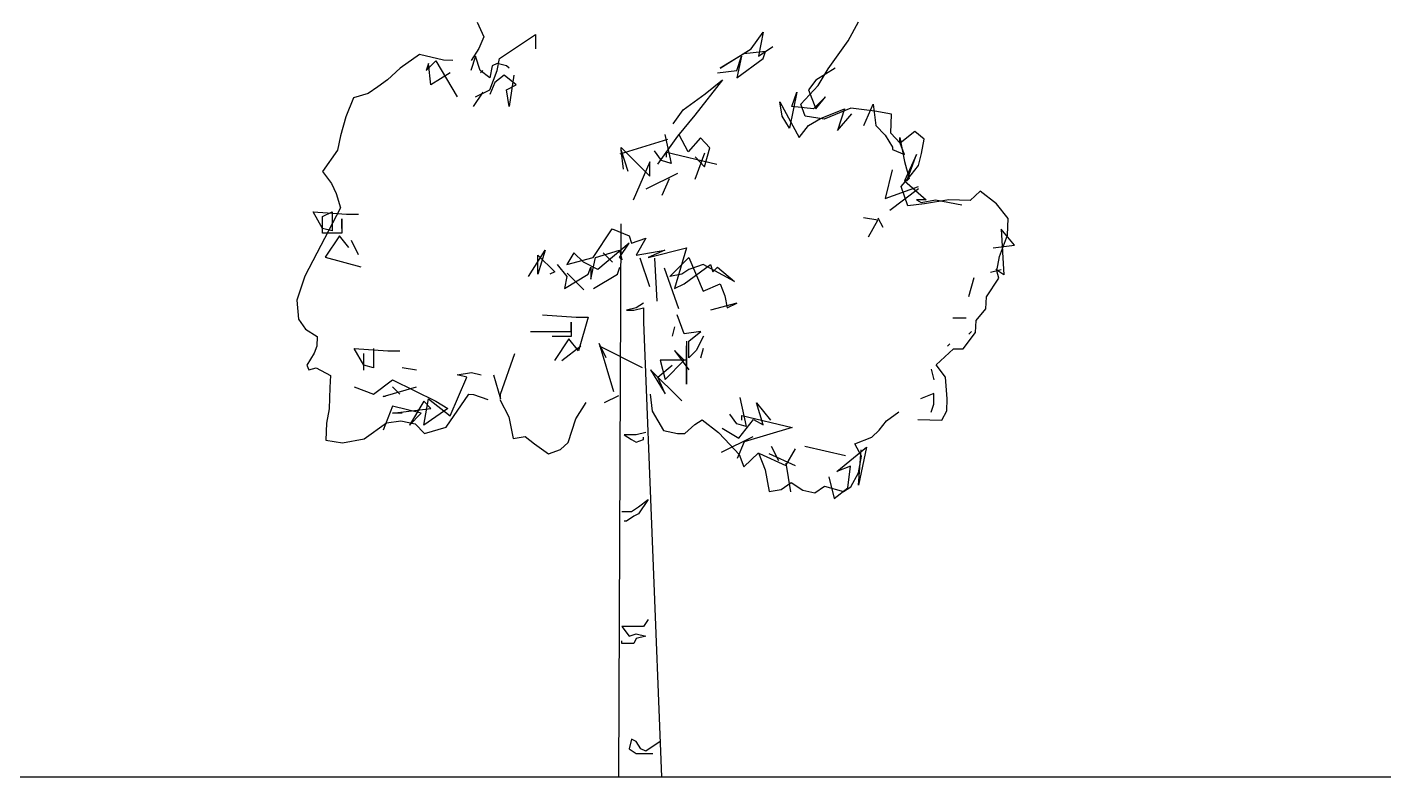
# Model space of a CAD drawing. Header units: millimetres. Extents: x 87938 to 265635, y 330093 to 434310.
# Drawn here: x 230382 to 240420, y 348959 to 354503 of the extents above; entities that cross this region are included whole.
import ezdxf

# ---------------------------------------------------------------- set-up
doc = ezdxf.new("R2010")
doc.units = ezdxf.units.MM
doc.layers.add('www.cad-blocks.net', color=7, linetype='Continuous')

# ---------------------------------------------------------------- blocks, each defined once
blk = doc.blocks.new('A$C06EC6358')
for p, q in [((1112.5, 4650.5), (1153.9, 4560.5)), ((1112.5, 4650.5), (1153.9, 4560.5)), ((3400.2, 4536), (3463, 4652.1)), ((3400.2, 4536), (3463, 4652.1)), ((1153.9, 4560.5), (1122, 4487.7)), ((1153.9, 4560.5), (1122, 4487.7)), ((1249.6, 4426.6), (1471.2, 4574.3)), ((1249.6, 4426.6), (1471.2, 4574.3)), ((1471.2, 4574.3), (1471.2, 4485.7)), ((1471.2, 4574.3), (1471.2, 4485.7)), ((2801.4, 4485.7), (2875.3, 4589)), ((2801.4, 4485.7), (2875.3, 4589)), ((2875.3, 4589), (2845.8, 4441.3)), ((2875.3, 4589), (2845.8, 4441.3)), ((3369.2, 4492.5), (3400.2, 4536)), ((3369.2, 4492.5), (3400.2, 4536)), ((757.2, 4451.3), (636.4, 4366.6)), ((757.2, 4451.3), (636.4, 4366.6)), ((903.9, 4417.2), (757.2, 4451.3)), ((903.9, 4417.2), (757.2, 4451.3)), ((1101.9, 4441.3), (1072.3, 4352.8)), ((1101.9, 4441.3), (1072.3, 4352.8)), ((1122, 4487.7), (1075.5, 4415.3)), ((1122, 4487.7), (1075.5, 4415.3)), ((1131.4, 4352.8), (1101.9, 4441.3)), ((1131.4, 4352.8), (1101.9, 4441.3)), ((2609.4, 4367.5), (2801.4, 4485.7)), ((2609.4, 4367.5), (2801.4, 4485.7)), ((2757.1, 4456.1), (2609.4, 4367.5)), ((2757.1, 4456.1), (2609.4, 4367.5)), ((2742.3, 4441.3), (2712.9, 4308.4)), ((2712.9, 4352.8), (2742.3, 4441.3)), ((2742.3, 4441.3), (2712.9, 4308.4)), ((2712.9, 4352.8), (2742.3, 4441.3)), ((2890, 4470.8), (2757.1, 4456.1)), ((2890, 4470.8), (2757.1, 4456.1)), ((2845.8, 4441.3), (2934.3, 4500.4)), ((2845.8, 4441.3), (2934.3, 4500.4)), ((2875.3, 4426.6), (2890, 4470.8)), ((2875.3, 4426.6), (2890, 4470.8)), ((3276.4, 4362.5), (3369.2, 4492.5)), ((3276.4, 4362.5), (3369.2, 4492.5)), ((636.4, 4366.6), (560.1, 4295)), ((636.4, 4366.6), (560.1, 4295)), ((797.4, 4352.8), (856.5, 4411.7)), ((797.4, 4352.8), (856.5, 4411.7)), ((812.2, 4397), (797.4, 4352.8)), ((812.2, 4397), (797.4, 4352.8)), ((826.9, 4264.1), (812.2, 4397)), ((826.9, 4264.1), (812.2, 4397)), ((856.5, 4411.7), (989.4, 4190.3)), ((856.5, 4411.7), (989.4, 4190.3)), ((963, 4415.3), (903.9, 4417.2)), ((963, 4415.3), (903.9, 4417.2)), ((1190.5, 4308.4), (1131.4, 4352.8)), ((1190.5, 4308.4), (1131.4, 4352.8)), ((1147.3, 4352.8), (1132.6, 4337.9)), ((1147.3, 4352.8), (1132.6, 4337.9)), ((1205.2, 4382.3), (1190.5, 4308.4)), ((1205.2, 4382.3), (1190.5, 4308.4)), ((1190.5, 4234.6), (1234.8, 4352.8)), ((1190.5, 4234.6), (1234.8, 4352.8)), ((1234.8, 4397), (1205.2, 4382.3)), ((1234.8, 4397), (1205.2, 4382.3)), ((1234.8, 4352.8), (1249.6, 4426.6)), ((1234.8, 4352.8), (1249.6, 4426.6)), ((1293.9, 4382.3), (1234.8, 4397)), ((1293.9, 4382.3), (1234.8, 4397)), ((1308.6, 4367.5), (1293.9, 4382.3)), ((1308.6, 4367.5), (1293.9, 4382.3)), ((2594.7, 4337.9), (2712.9, 4352.8)), ((2594.7, 4337.9), (2712.9, 4352.8)), ((2712.9, 4308.4), (2875.3, 4426.6)), ((2712.9, 4308.4), (2875.3, 4426.6)), ((3318.3, 4367.5), (3200.2, 4293.7)), ((3318.3, 4367.5), (3200.2, 4293.7)), ((3214.2, 4261.1), (3276.4, 4362.5)), ((3214.2, 4261.1), (3276.4, 4362.5)), ((560.1, 4295), (499.8, 4252.7)), ((560.1, 4295), (499.8, 4252.7)), ((945.1, 4337.9), (826.9, 4264.1)), ((945.1, 4337.9), (826.9, 4264.1)), ((1220.1, 4278.8), (1190.5, 4205)), ((1220.1, 4278.8), (1190.5, 4205)), ((1279.2, 4323.2), (1220.1, 4278.8)), ((1279.2, 4323.2), (1220.1, 4278.8)), ((1353, 4264.1), (1279.2, 4323.2)), ((1353, 4264.1), (1279.2, 4323.2)), ((1338.1, 4323.2), (1308.6, 4131.2)), ((1338.1, 4323.2), (1308.6, 4131.2)), ((2624.1, 4294.5), (2454.7, 4078.3)), ((2624.1, 4294.5), (2454.7, 4078.3)), ((2518, 4209.2), (2624.1, 4294.5)), ((2518, 4209.2), (2624.1, 4294.5)), ((3200.2, 4293.7), (3155.8, 4234.6)), ((3200.2, 4293.7), (3155.8, 4234.6)), ((349.7, 4183.6), (301.8, 4066.8)), ((349.7, 4183.6), (301.8, 4066.8)), ((439.3, 4210.3), (349.7, 4183.6)), ((439.3, 4210.3), (349.7, 4183.6)), ((499.8, 4252.7), (439.3, 4210.3)), ((499.8, 4252.7), (439.3, 4210.3)), ((1146.1, 4219.7), (1087.2, 4131.2)), ((1146.1, 4219.7), (1087.2, 4131.2)), ((1101.9, 4190.3), (1190.5, 4234.6)), ((1101.9, 4190.3), (1190.5, 4234.6)), ((1293.9, 4234.6), (1353, 4264.1)), ((1293.9, 4234.6), (1353, 4264.1)), ((1308.6, 4131.2), (1293.9, 4234.6)), ((1308.6, 4131.2), (1293.9, 4234.6)), ((2381.9, 4110.1), (2518, 4209.2)), ((2381.9, 4110.1), (2518, 4209.2)), ((3082, 4219.7), (3037.8, 3998.3)), ((3082, 4219.7), (3037.8, 3998.3)), ((3052.5, 4131.2), (3082, 4219.7)), ((3052.5, 4131.2), (3082, 4219.7)), ((3107, 4146.2), (3214.2, 4261.1)), ((3107, 4146.2), (3214.2, 4261.1)), ((3155.8, 4234.6), (3200.2, 4116.4)), ((3155.8, 4234.6), (3200.2, 4116.4)), ((3259.2, 4190.3), (3185.4, 4116.4)), ((3259.2, 4190.3), (3185.4, 4116.4)), ((3200.2, 4116.4), (3259.2, 4190.3)), ((3200.2, 4116.4), (3259.2, 4190.3)), ((2320, 4023.4), (2381.9, 4110.1)), ((2320, 4023.4), (2381.9, 4110.1)), ((2978.7, 4160.8), (3096.7, 3939.2)), ((2993.4, 4072.1), (2978.7, 4160.8)), ((2978.7, 4160.8), (3096.7, 3939.2)), ((2993.4, 4072.1), (2978.7, 4160.8)), ((3185.4, 4116.4), (3052.5, 4131.2)), ((3185.4, 4116.4), (3052.5, 4131.2)), ((3134.2, 4071.5), (3107, 4146.2)), ((3134.2, 4071.5), (3107, 4146.2)), ((3229.6, 4057.3), (3377.4, 4116.4)), ((3229.6, 4057.3), (3377.4, 4116.4)), ((3416.6, 4121.7), (3251.9, 4052.9)), ((3416.6, 4121.7), (3251.9, 4052.9)), ((3377.4, 4116.4), (3333.1, 3983.5)), ((3377.4, 4116.4), (3333.1, 3983.5)), ((3563.8, 4102.2), (3416.6, 4121.7)), ((3563.8, 4102.2), (3416.6, 4121.7)), ((3495.6, 4013), (3554.5, 4145.9)), ((3495.6, 4013), (3554.5, 4145.9)), ((3554.5, 4145.9), (3569.4, 4013)), ((3554.5, 4145.9), (3569.4, 4013)), ((3666.6, 4084.2), (3563.8, 4102.2)), ((3666.6, 4084.2), (3563.8, 4102.2)), ((301.8, 4066.8), (268.5, 3949.6)), ((301.8, 4066.8), (268.5, 3949.6)), ((2454.7, 4078.3), (2347.2, 3948.7)), ((2454.7, 4078.3), (2347.2, 3948.7)), ((3037.8, 3998.3), (2993.4, 4072.1)), ((3037.8, 3998.3), (2993.4, 4072.1)), ((3251.9, 4052.9), (3134.2, 4071.5)), ((3251.9, 4052.9), (3134.2, 4071.5)), ((3155.8, 4013), (3229.6, 4057.3)), ((3155.8, 4013), (3229.6, 4057.3)), ((3333.1, 3983.5), (3421.6, 4086.8)), ((3333.1, 3983.5), (3421.6, 4086.8)), ((3662.9, 3966), (3666.6, 4084.2)), ((3662.9, 3966), (3666.6, 4084.2)), ((268.5, 3949.6), (250.8, 3861.7)), ((268.5, 3949.6), (250.8, 3861.7)), ((2347.2, 3948.7), (2223.4, 3775.4)), ((2347.2, 3948.7), (2223.4, 3775.4)), ((2268.5, 3959.4), (2307.2, 3780.8)), ((2268.5, 3959.4), (2307.2, 3780.8)), ((2412.9, 3851.2), (2357.1, 3956.6)), ((2412.9, 3851.2), (2357.1, 3956.6)), ((2489.5, 3937.5), (2412.9, 3851.2)), ((2489.5, 3937.5), (2412.9, 3851.2)), ((2546.7, 3876.6), (2489.5, 3937.5)), ((2546.7, 3876.6), (2489.5, 3937.5)), ((3096.7, 3939.2), (3155.8, 4013)), ((3096.7, 3939.2), (3155.8, 4013)), ((3569.4, 4013), (3628.5, 3953.9)), ((3569.4, 4013), (3628.5, 3953.9)), ((3628.5, 3953.9), (3672.7, 3880.1)), ((3628.5, 3953.9), (3672.7, 3880.1)), ((3720.1, 3905.1), (3662.9, 3966)), ((3720.1, 3905.1), (3662.9, 3966)), ((3717, 3939.2), (3746.5, 3791.5)), ((3717, 3909.7), (3717, 3939.2)), ((3717, 3939.2), (3746.5, 3791.5)), ((3717, 3909.7), (3717, 3939.2)), ((3810.9, 3976.1), (3720.1, 3905.1)), ((3810.9, 3976.1), (3720.1, 3905.1)), ((3868.5, 3930), (3810.9, 3976.1)), ((3868.5, 3930), (3810.9, 3976.1)), ((250.8, 3861.7), (158.2, 3731.5)), ((250.8, 3861.7), (158.2, 3731.5)), ((2286.3, 3926.9), (1990.9, 3838.3)), ((2286.3, 3926.9), (1990.9, 3838.3)), ((1999.6, 3878.3), (2176.9, 3701)), ((1999.6, 3863.4), (1999.6, 3878.3)), ((1999.6, 3878.3), (2176.9, 3701)), ((1999.6, 3863.4), (1999.6, 3878.3)), ((2014.4, 3745.4), (1999.6, 3863.4)), ((2044, 3730.5), (1999.6, 3863.4)), ((2014.4, 3745.4), (1999.6, 3863.4)), ((2044, 3730.5), (1999.6, 3863.4)), ((2248.6, 3797.5), (2206.3, 3857.8)), ((2248.6, 3797.5), (2206.3, 3857.8)), ((2280.2, 3848.7), (2590.3, 3774.9)), ((2280.2, 3819.2), (2280.2, 3848.7)), ((2280.2, 3848.7), (2590.3, 3774.9)), ((2280.2, 3819.2), (2280.2, 3848.7)), ((2513.4, 3759.5), (2546.7, 3876.6)), ((2513.4, 3759.5), (2546.7, 3876.6)), ((3672.7, 3880.1), (3672.7, 3865.3)), ((3672.7, 3880.1), (3672.7, 3865.3)), ((3672.7, 3865.3), (3746.5, 3835.7)), ((3672.7, 3865.3), (3746.5, 3835.7)), ((3746.5, 3835.7), (3717, 3909.7)), ((3746.5, 3835.7), (3717, 3909.7)), ((3851, 3841.8), (3868.5, 3930)), ((3851, 3841.8), (3868.5, 3930)), ((2176.9, 3789.6), (2073.4, 3553.4)), ((2176.9, 3789.6), (2073.4, 3553.4)), ((2176.9, 3701), (2176.9, 3789.6)), ((2176.9, 3701), (2176.9, 3789.6)), ((2307.2, 3780.8), (2248.6, 3797.5)), ((2307.2, 3780.8), (2248.6, 3797.5)), ((2455.6, 3683.7), (2514.7, 3846.3)), ((2455.6, 3683.7), (2514.7, 3846.3)), ((2456.2, 3820.5), (2513.4, 3759.5)), ((2456.2, 3820.5), (2513.4, 3759.5)), ((3820.5, 3835.7), (3746.5, 3673.3)), ((3820.5, 3835.7), (3746.5, 3673.3)), ((3746.5, 3791.5), (3776.1, 3688.1)), ((3746.5, 3791.5), (3776.1, 3688.1)), ((3761.4, 3673.3), (3820.5, 3835.7)), ((3761.4, 3673.3), (3820.5, 3835.7)), ((3787.7, 3710.9), (3833.8, 3768.5)), ((3787.7, 3710.9), (3833.8, 3768.5)), ((3833.8, 3768.5), (3851, 3841.8)), ((3833.8, 3768.5), (3851, 3841.8)), ((158.2, 3731.5), (214.7, 3655.9)), ((158.2, 3731.5), (214.7, 3655.9)), ((2154.4, 3623.1), (2349.6, 3720.3)), ((2154.4, 3623.1), (2349.6, 3720.3)), ((2294.9, 3686.3), (2250.7, 3582.9)), ((2294.9, 3686.3), (2250.7, 3582.9)), ((3671.4, 3741.4), (3627.1, 3564.2)), ((3671.4, 3741.4), (3627.1, 3564.2)), ((3726.3, 3639), (3787.7, 3710.9)), ((3726.3, 3639), (3787.7, 3710.9)), ((3776.1, 3688.1), (3761.4, 3673.3)), ((3776.1, 3688.1), (3761.4, 3673.3)), ((214.7, 3655.9), (242.4, 3595.8)), ((214.7, 3655.9), (242.4, 3595.8)), ((3627.1, 3564.2), (3833.8, 3638)), ((3627.1, 3564.2), (3833.8, 3638)), ((3833.8, 3623.3), (3656.7, 3490.3)), ((3833.8, 3623.3), (3656.7, 3490.3)), ((3766.8, 3519.4), (3726.3, 3639)), ((3766.8, 3519.4), (3726.3, 3639)), ((3746.5, 3673.3), (3879.6, 3555.2)), ((3746.5, 3673.3), (3879.6, 3555.2)), ((4213, 3608.7), (4152, 3551.6)), ((4213, 3608.7), (4152, 3551.6)), ((4313.9, 3531.6), (4213, 3608.7)), ((4313.9, 3531.6), (4213, 3608.7)), ((242.4, 3595.8), (269.1, 3506.3)), ((242.4, 3595.8), (269.1, 3506.3)), ((3870.7, 3531), (3766.8, 3519.4)), ((3870.7, 3531), (3766.8, 3519.4)), ((3820.5, 3555.2), (3850, 3540.4)), ((3879.6, 3555.2), (3820.5, 3555.2)), ((3820.5, 3555.2), (3850, 3540.4)), ((3879.6, 3555.2), (3820.5, 3555.2)), ((3850, 3540.4), (3938.5, 3555.2)), ((3850, 3540.4), (3938.5, 3555.2)), ((4019.2, 3555.8), (3870.7, 3531)), ((4019.2, 3555.8), (3870.7, 3531)), ((3938.5, 3555.2), (4101, 3525.7)), ((3938.5, 3555.2), (4101, 3525.7)), ((4152, 3551.6), (4019.2, 3555.8)), ((4152, 3551.6), (4019.2, 3555.8)), ((4384.9, 3440.7), (4313.9, 3531.6)), ((4384.9, 3440.7), (4313.9, 3531.6)), ((269.1, 3506.3), (48.9, 3084.8)), ((269.1, 3506.3), (48.9, 3084.8)), ((159.3, 3379.4), (100.3, 3482.8)), ((100.3, 3482.8), (307, 3467.9)), ((159.3, 3379.4), (100.3, 3482.8)), ((100.3, 3482.8), (307, 3467.9)), ((159.3, 3453.2), (218.4, 3482.8)), ((159.3, 3453.2), (218.4, 3482.8)), ((159.3, 3349.9), (159.3, 3453.2)), ((159.3, 3349.9), (159.3, 3453.2)), ((218.4, 3482.8), (218.4, 3364.6)), ((218.4, 3482.8), (218.4, 3364.6)), ((277.5, 3379.4), (277.5, 3438.5)), ((277.5, 3438.5), (277.5, 3349.9)), ((277.5, 3379.4), (277.5, 3438.5)), ((277.5, 3438.5), (277.5, 3349.9)), ((307, 3467.9), (380.8, 3467.9)), ((307, 3467.9), (380.8, 3467.9)), ((3582.9, 3431.3), (3494.2, 3446)), ((3582.9, 3431.3), (3494.2, 3446)), ((3523.8, 3327.8), (3582.9, 3431.3)), ((3523.8, 3327.8), (3582.9, 3431.3)), ((3582.9, 3446), (3612.3, 3386.9)), ((3582.9, 3446), (3612.3, 3386.9)), ((4381.6, 3337.4), (4384.9, 3440.7)), ((4381.6, 3337.4), (4384.9, 3440.7)), ((218.4, 3364.6), (159.3, 3379.4)), ((218.4, 3364.6), (159.3, 3379.4)), ((277.5, 3349.9), (159.3, 3349.9)), ((277.5, 3349.9), (159.3, 3349.9)), ((1826.7, 3200.8), (1944.9, 3377.9)), ((1826.7, 3200.8), (1944.9, 3377.9)), ((1944.9, 3377.9), (2048.2, 3333.7)), ((1944.9, 3377.9), (2048.2, 3333.7)), ((1985.4, 0), (1998.9, 3407.4)), ((1985.4, 0), (1998.9, 3407.4)), ((4425.8, 3275.9), (4342.7, 3375.5)), ((4342.7, 3375.5), (4359.3, 3093.2)), ((4425.8, 3275.9), (4342.7, 3375.5)), ((4342.7, 3375.5), (4359.3, 3093.2)), ((262.8, 3335), (174.1, 3202.1)), ((262.8, 3335), (174.1, 3202.1)), ((321.7, 3261.2), (262.8, 3335)), ((321.7, 3261.2), (262.8, 3335)), ((380.8, 3217), (336.6, 3305.5)), ((380.8, 3217), (336.6, 3305.5)), ((2048.2, 3289.3), (1856.2, 3126.8)), ((2048.2, 3289.3), (1856.2, 3126.8)), ((1989.1, 3200.8), (2048.2, 3289.3)), ((1989.1, 3200.8), (2048.2, 3289.3)), ((2048.2, 3333.7), (2062.9, 3289.3)), ((2048.2, 3333.7), (2062.9, 3289.3)), ((2062.9, 3289.3), (2151.6, 3318.8)), ((2062.9, 3289.3), (2151.6, 3318.8)), ((2151.6, 3318.8), (2092.5, 3215.5)), ((2151.6, 3318.8), (2092.5, 3215.5)), ((4292.9, 3259.3), (4425.8, 3275.9)), ((4292.9, 3259.3), (4425.8, 3275.9)), ((4333.1, 3205.9), (4381.6, 3337.4)), ((4333.1, 3205.9), (4381.6, 3337.4)), ((174.1, 3202.1), (395.7, 3143)), ((174.1, 3202.1), (395.7, 3143)), ((1428, 3082.6), (1531.3, 3245)), ((1428, 3082.6), (1531.3, 3245)), ((1531.3, 3245), (1487.1, 3097.3)), ((1531.3, 3245), (1487.1, 3097.3)), ((1487.1, 3215.5), (1590.4, 3112.1)), ((1487.1, 3097.3), (1487.1, 3215.5)), ((1487.1, 3215.5), (1590.4, 3112.1)), ((1487.1, 3097.3), (1487.1, 3215.5)), ((1708.6, 3230.2), (1664.2, 3156.4)), ((1708.6, 3230.2), (1664.2, 3156.4)), ((1664.2, 3156.4), (1826.7, 3200.8)), ((1664.2, 3156.4), (1826.7, 3200.8)), ((1767.6, 3171.2), (1708.6, 3230.2)), ((1767.6, 3171.2), (1708.6, 3230.2)), ((1812, 3067.7), (1841.5, 3200.8)), ((1812, 3067.7), (1841.5, 3200.8)), ((1841.5, 3200.8), (1989.1, 3245)), ((1841.5, 3200.8), (1989.1, 3245)), ((1947.3, 3171.2), (1888.3, 3230.2)), ((1947.3, 3171.2), (1888.3, 3230.2)), ((1989.1, 3245), (2004, 3185.9)), ((1989.1, 3245), (2004, 3185.9)), ((2004, 3185.9), (1989.1, 3200.8)), ((2004, 3185.9), (1989.1, 3200.8)), ((2092.5, 3215.5), (2269.8, 3245)), ((2092.5, 3215.5), (2269.8, 3245)), ((2176.3, 3019.3), (2117.2, 3196.6)), ((2176.3, 3019.3), (2117.2, 3196.6)), ((2166.4, 3200.8), (2402.7, 3259.7)), ((2166.4, 3200.8), (2402.7, 3259.7)), ((2269.8, 3245), (2166.4, 3200.8)), ((2269.8, 3245), (2166.4, 3200.8)), ((2205.9, 3196.6), (2220.6, 2930.6)), ((2205.9, 3196.6), (2220.6, 2930.6)), ((2299.3, 3082.6), (2417.4, 3200.8)), ((2299.3, 3082.6), (2417.4, 3200.8)), ((2402.7, 3259.7), (2328.9, 3008.8)), ((2402.7, 3259.7), (2328.9, 3008.8)), ((2417.4, 3200.8), (2506, 2993.9)), ((2417.4, 3200.8), (2506, 2993.9)), ((4315.6, 3117.8), (4333.1, 3205.9)), ((4315.6, 3117.8), (4333.1, 3205.9)), ((1590.4, 3112.1), (1560.9, 3097.3)), ((1590.4, 3112.1), (1560.9, 3097.3)), ((1605.1, 3156.4), (1664.2, 3082.6)), ((1605.1, 3156.4), (1664.2, 3082.6)), ((1649.5, 3008.8), (1797.1, 3097.3)), ((1649.5, 3008.8), (1797.1, 3097.3)), ((1666.6, 3104.9), (1770, 3001.6)), ((1666.6, 3104.9), (1770, 3001.6)), ((1856.2, 3126.8), (1767.6, 3171.2)), ((1856.2, 3126.8), (1767.6, 3171.2)), ((1797.1, 3097.3), (1812, 3141.7)), ((1797.1, 3097.3), (1812, 3141.7)), ((1812, 3141.7), (1812, 3067.7)), ((1812, 3141.7), (1812, 3067.7)), ((1829.2, 3008.8), (1976.8, 3097.3)), ((1829.2, 3008.8), (1976.8, 3097.3)), ((1976.8, 3097.3), (1991.7, 3141.7)), ((1976.8, 3097.3), (1991.7, 3141.7)), ((2265, 3137.5), (2353.5, 2886.4)), ((2265, 3137.5), (2353.5, 2886.4)), ((2373.1, 3097.3), (2299.3, 3082.6)), ((2373.1, 3097.3), (2299.3, 3082.6)), ((2417.4, 3126.8), (2373.1, 3097.3)), ((2417.4, 3126.8), (2373.1, 3097.3)), ((2387.8, 3038.2), (2550.3, 3156.4)), ((2387.8, 3038.2), (2550.3, 3156.4)), ((2506, 3156.4), (2417.4, 3126.8)), ((2506, 3156.4), (2417.4, 3126.8)), ((2698, 3053), (2506, 3156.4)), ((2698, 3053), (2506, 3156.4)), ((2550.3, 3156.4), (2565.1, 3112.1)), ((2550.3, 3156.4), (2565.1, 3112.1)), ((2565.1, 3112.1), (2594.7, 3141.7)), ((2565.1, 3112.1), (2594.7, 3141.7)), ((2594.7, 3141.7), (2698, 3053)), ((2594.7, 3141.7), (2698, 3053)), ((4276.4, 3109.9), (4342.7, 3126.5)), ((4276.4, 3109.9), (4342.7, 3126.5)), ((4359.3, 3093.2), (4309.5, 3126.5)), ((4359.3, 3093.2), (4309.5, 3126.5)), ((4328.9, 3073.1), (4315.6, 3117.8)), ((4328.9, 3073.1), (4315.6, 3117.8)), ((48.9, 3084.8), (0, 2938.6)), ((48.9, 3084.8), (0, 2938.6)), ((1664.2, 3082.6), (1649.5, 3008.8)), ((1664.2, 3082.6), (1649.5, 3008.8)), ((2328.9, 3008.8), (2387.8, 3038.2)), ((2328.9, 3008.8), (2387.8, 3038.2)), ((2506, 2993.9), (2609.4, 3038.2)), ((2506, 2993.9), (2609.4, 3038.2)), ((2609.4, 3038.2), (2638.9, 2964.4)), ((2609.4, 3038.2), (2638.9, 2964.4)), ((4143.5, 2960.5), (4176.8, 3076.7)), ((4143.5, 2960.5), (4176.8, 3076.7)), ((4251.4, 2957.3), (4328.9, 3073.1)), ((4251.4, 2957.3), (4328.9, 3073.1)), ((0, 2938.6), (10.9, 2820.1)), ((0, 2938.6), (10.9, 2820.1)), ((2638.9, 2964.4), (2653.8, 2890.6)), ((2638.9, 2964.4), (2653.8, 2890.6)), ((4249.1, 2883.5), (4251.4, 2957.3)), ((4249.1, 2883.5), (4251.4, 2957.3)), ((1515.3, 2847.4), (1722, 2832.5)), ((1515.3, 2847.4), (1722, 2832.5)), ((2092.5, 2890.6), (2033.5, 2875.7)), ((2092.5, 2890.6), (2033.5, 2875.7)), ((2033.5, 2875.7), (2077.8, 2875.7)), ((2033.5, 2875.7), (2077.8, 2875.7)), ((2077.8, 2875.7), (2136.9, 2890.6)), ((2077.8, 2875.7), (2136.9, 2890.6)), ((2136.9, 2920.1), (2092.5, 2890.6)), ((2136.9, 2920.1), (2092.5, 2890.6)), ((2136.9, 2890.6), (2136.9, 2801.9)), ((2136.9, 2890.6), (2136.9, 2801.9)), ((2388.4, 2730.1), (2344.2, 2848.1)), ((2388.4, 2730.1), (2344.2, 2848.1)), ((2712.9, 2920.1), (2550.3, 2875.7)), ((2712.9, 2920.1), (2550.3, 2875.7)), ((2653.8, 2890.6), (2712.9, 2920.1)), ((2653.8, 2890.6), (2712.9, 2920.1)), ((4187.6, 2811.5), (4249.1, 2883.5)), ((4187.6, 2811.5), (4249.1, 2883.5)), ((10.9, 2820.1), (53.3, 2759.6)), ((10.9, 2820.1), (53.3, 2759.6)), ((1692.4, 2744), (1692.4, 2803.1)), ((1692.4, 2803.1), (1692.4, 2714.5)), ((1692.4, 2744), (1692.4, 2803.1)), ((1692.4, 2803.1), (1692.4, 2714.5)), ((1722, 2832.5), (1795.8, 2832.5)), ((1722, 2832.5), (1795.8, 2832.5)), ((1795.8, 2832.5), (1736.7, 2625.8)), ((1795.8, 2832.5), (1736.7, 2625.8)), ((2136.9, 2801.9), (2248.9, 0)), ((2136.9, 2801.9), (2248.9, 0)), ((2329.3, 2774.3), (2314.6, 2715.2)), ((2329.3, 2774.3), (2314.6, 2715.2)), ((4127, 2827.7), (4043.9, 2827.7)), ((4127, 2827.7), (4043.9, 2827.7)), ((4185.3, 2737.7), (4187.6, 2811.5)), ((4185.3, 2737.7), (4187.6, 2811.5)), ((53.3, 2759.6), (125.8, 2712.9)), ((53.3, 2759.6), (125.8, 2712.9)), ((125.8, 2712.9), (123.9, 2654)), ((125.8, 2712.9), (123.9, 2654)), ((1441.3, 2744), (1692.4, 2744)), ((1441.3, 2744), (1692.4, 2744)), ((1692.4, 2714.5), (1574.2, 2714.5)), ((1692.4, 2714.5), (1574.2, 2714.5)), ((1677.7, 2699.6), (1589.1, 2566.7)), ((1677.7, 2699.6), (1589.1, 2566.7)), ((1736.7, 2625.8), (1677.7, 2699.6)), ((1736.7, 2625.8), (1677.7, 2699.6)), ((2491.8, 2744.8), (2388.4, 2730.1)), ((2491.8, 2744.8), (2388.4, 2730.1)), ((2403.3, 2685.7), (2403.3, 2508.5)), ((2403.3, 2685.7), (2403.3, 2508.5)), ((2418, 2685.7), (2491.8, 2744.8)), ((2418, 2685.7), (2491.8, 2744.8)), ((2418, 2582.3), (2418, 2685.7)), ((2418, 2582.3), (2418, 2685.7)), ((2506.6, 2715.2), (2462.4, 2626.6)), ((2506.6, 2715.2), (2462.4, 2626.6)), ((4108.2, 2636.8), (4185.3, 2737.7)), ((4108.2, 2636.8), (4185.3, 2737.7)), ((4160.1, 2744.8), (4143.5, 2728.1)), ((4160.1, 2744.8), (4143.5, 2728.1)), ((107.7, 2610.1), (61.1, 2537.7)), ((107.7, 2610.1), (61.1, 2537.7)), ((123.9, 2654), (107.7, 2610.1)), ((123.9, 2654), (107.7, 2610.1)), ((354.4, 2639.5), (561.1, 2624.6)), ((413.4, 2536.1), (354.4, 2639.5)), ((354.4, 2639.5), (561.1, 2624.6)), ((413.4, 2536.1), (354.4, 2639.5)), ((413.4, 2506.6), (413.4, 2609.9)), ((413.4, 2506.6), (413.4, 2609.9)), ((472.5, 2639.5), (472.5, 2521.3)), ((472.5, 2639.5), (472.5, 2521.3)), ((561.1, 2624.6), (634.9, 2624.6)), ((561.1, 2624.6), (634.9, 2624.6)), ((1256.4, 2358.8), (1345, 2609.9)), ((1256.4, 2358.8), (1345, 2609.9)), ((1633.3, 2566.7), (1751.5, 2655.4)), ((1633.3, 2566.7), (1751.5, 2655.4)), ((1908.3, 2581.6), (1864, 2670.1)), ((1864, 2670.1), (1952.7, 2374.7)), ((1908.3, 2581.6), (1864, 2670.1)), ((1864, 2670.1), (1952.7, 2374.7)), ((1864, 2655.4), (2129.8, 2522.5)), ((1864, 2655.4), (2129.8, 2522.5)), ((2388.4, 2567.5), (2329.3, 2626.6)), ((2329.3, 2626.6), (2418, 2508.5)), ((2388.4, 2567.5), (2329.3, 2626.6)), ((2329.3, 2626.6), (2418, 2508.5)), ((2403.3, 2508.5), (2403.3, 2656.1)), ((2403.3, 2656.1), (2403.3, 2611.9)), ((2403.3, 2508.5), (2403.3, 2656.1)), ((2403.3, 2656.1), (2403.3, 2611.9)), ((2403.3, 2611.9), (2403.3, 2419.9)), ((2403.3, 2611.9), (2403.3, 2419.9)), ((2462.4, 2626.6), (2418, 2582.3)), ((2462.4, 2626.6), (2418, 2582.3)), ((2491.8, 2582.3), (2506.6, 2641.4)), ((2491.8, 2582.3), (2506.6, 2641.4)), ((3942.6, 2538.6), (4049.2, 2638.7)), ((3942.6, 2538.6), (4049.2, 2638.7)), ((4027.2, 2669), (4012.5, 2654.2)), ((4027.2, 2669), (4012.5, 2654.2)), ((4049.2, 2638.7), (4108.2, 2636.8)), ((4049.2, 2638.7), (4108.2, 2636.8)), ((61.1, 2537.7), (74.9, 2507.7)), ((61.1, 2537.7), (74.9, 2507.7)), ((74.9, 2507.7), (119.7, 2521)), ((74.9, 2507.7), (119.7, 2521)), ((119.7, 2521), (206.8, 2474)), ((119.7, 2521), (206.8, 2474)), ((472.5, 2521.3), (413.4, 2536.1)), ((472.5, 2521.3), (413.4, 2536.1)), ((738.3, 2506.6), (649.8, 2521.3)), ((738.3, 2506.6), (649.8, 2521.3)), ((2226, 2464.1), (2314.6, 2538.1)), ((2226, 2464.1), (2314.6, 2538.1)), ((2403.3, 2567.5), (2240.8, 2567.5)), ((2240.8, 2567.5), (2270.4, 2449.4)), ((2403.3, 2567.5), (2240.8, 2567.5)), ((2240.8, 2567.5), (2270.4, 2449.4)), ((2270.4, 2449.4), (2388.4, 2567.5)), ((2270.4, 2449.4), (2388.4, 2567.5)), ((2403.3, 2419.9), (2403.3, 2567.5)), ((2403.3, 2419.9), (2403.3, 2567.5)), ((3911.1, 2512.3), (3927.8, 2446)), ((3911.1, 2512.3), (3927.8, 2446)), ((3999.3, 2462.9), (3942.6, 2538.6)), ((3999.3, 2462.9), (3942.6, 2538.6)), ((206.8, 2474), (204.4, 2400.2)), ((206.8, 2474), (204.4, 2400.2)), ((472.5, 2358.8), (590.7, 2447.5)), ((472.5, 2358.8), (590.7, 2447.5)), ((590.7, 2447.5), (856.5, 2314.6)), ((590.7, 2447.5), (856.5, 2314.6)), ((945.1, 2225.9), (1048.5, 2462.2)), ((945.1, 2225.9), (1048.5, 2462.2)), ((989.4, 2477), (1078, 2491.7)), ((989.4, 2477), (1078, 2491.7)), ((1048.5, 2462.2), (989.4, 2477)), ((1048.5, 2462.2), (989.4, 2477)), ((1078, 2491.7), (1137.1, 2477)), ((1078, 2491.7), (1137.1, 2477)), ((1212.1, 2477), (1256.4, 2329.3)), ((1212.1, 2477), (1256.4, 2329.3)), ((2373.7, 2316.5), (2181.7, 2508.5)), ((2181.7, 2508.5), (2270.4, 2360.8)), ((2373.7, 2316.5), (2181.7, 2508.5)), ((2181.7, 2508.5), (2270.4, 2360.8)), ((2270.4, 2360.8), (2226, 2464.1)), ((2270.4, 2360.8), (2226, 2464.1)), ((4009.8, 2329.6), (3999.3, 2462.9)), ((4009.8, 2329.6), (3999.3, 2462.9)), ((204.4, 2400.2), (200.2, 2267.4)), ((204.4, 2400.2), (200.2, 2267.4)), ((354.4, 2403.2), (472.5, 2358.8)), ((354.4, 2403.2), (472.5, 2358.8)), ((531.6, 2344.1), (738.3, 2403.2)), ((531.6, 2344.1), (738.3, 2403.2)), ((546.3, 2344.1), (531.6, 2344.1)), ((546.3, 2344.1), (531.6, 2344.1)), ((634.9, 2358.8), (590.7, 2403.2)), ((634.9, 2358.8), (590.7, 2403.2)), ((920.8, 2155.8), (1060.2, 2358.2)), ((920.8, 2155.8), (1060.2, 2358.2)), ((1060.2, 2358.2), (1089.7, 2357.2)), ((1060.2, 2358.2), (1089.7, 2357.2)), ((1089.7, 2357.2), (1177.2, 2324.9)), ((1089.7, 2357.2), (1177.2, 2324.9)), ((1256.4, 2329.3), (1256.4, 2358.8)), ((1256.4, 2329.3), (1256.4, 2358.8)), ((1896.2, 2308), (1986.2, 2349.6)), ((1896.2, 2308), (1986.2, 2349.6)), ((2178.4, 2358.2), (2190, 2254.4)), ((2178.4, 2358.2), (2190, 2254.4)), ((3927.8, 2363), (3844.8, 2329.7)), ((3927.8, 2363), (3844.8, 2329.7)), ((3927.8, 2296.6), (3927.8, 2363)), ((3927.8, 2296.6), (3927.8, 2363)), ((200.2, 2267.4), (182.7, 2179.2)), ((200.2, 2267.4), (182.7, 2179.2)), ((590.7, 2285), (531.6, 2137.3)), ((590.7, 2285), (531.6, 2137.3)), ((767.8, 2240.6), (590.7, 2285)), ((767.8, 2240.6), (590.7, 2285)), ((590.7, 2240.6), (826.9, 2270.2)), ((590.7, 2240.6), (826.9, 2270.2)), ((782.7, 2314.6), (694, 2166.8)), ((782.7, 2314.6), (694, 2166.8)), ((782.7, 2166.8), (812.2, 2329.3)), ((782.7, 2166.8), (812.2, 2329.3)), ((826.9, 2270.2), (782.7, 2314.6)), ((826.9, 2270.2), (782.7, 2314.6)), ((930.3, 2270.2), (782.7, 2166.8)), ((930.3, 2270.2), (782.7, 2166.8)), ((812.2, 2329.3), (945.1, 2225.9)), ((812.2, 2329.3), (945.1, 2225.9)), ((856.5, 2314.6), (930.3, 2270.2)), ((856.5, 2314.6), (930.3, 2270.2)), ((1252.2, 2324.9), (1308, 2219.7)), ((1252.2, 2324.9), (1308, 2219.7)), ((1721.3, 2206.6), (1783.7, 2308)), ((1721.3, 2206.6), (1783.7, 2308)), ((2732.4, 2337.5), (2771.1, 2158.8)), ((2732.4, 2337.5), (2771.1, 2158.8)), ((2874.9, 2170.4), (2834.9, 2304.6)), ((2834.9, 2304.6), (2920, 2198.5)), ((2874.9, 2170.4), (2834.9, 2304.6)), ((2834.9, 2304.6), (2920, 2198.5)), ((3911.1, 2246.8), (3927.8, 2296.6)), ((3911.1, 2246.8), (3927.8, 2296.6)), ((4007.5, 2255.8), (4009.8, 2329.6)), ((4007.5, 2255.8), (4009.8, 2329.6)), ((182.7, 2179.2), (179.4, 2075.9)), ((182.7, 2179.2), (179.4, 2075.9)), ((416, 2083.1), (552.1, 2182.2)), ((416, 2083.1), (552.1, 2182.2)), ((552.1, 2182.2), (641.2, 2194.2)), ((552.1, 2182.2), (641.2, 2194.2)), ((649.8, 2240.6), (590.7, 2240.6)), ((649.8, 2240.6), (590.7, 2240.6)), ((641.2, 2194.2), (729.3, 2176.6)), ((641.2, 2194.2), (729.3, 2176.6)), ((694, 2166.8), (767.8, 2240.6)), ((694, 2166.8), (767.8, 2240.6)), ((729.3, 2176.6), (786.5, 2115.6)), ((729.3, 2176.6), (786.5, 2115.6)), ((1308, 2219.7), (1333.3, 2085.9)), ((1308, 2219.7), (1333.3, 2085.9)), ((1672.4, 2060.3), (1721.3, 2206.6)), ((1672.4, 2060.3), (1721.3, 2206.6)), ((2190, 2254.4), (2260, 2133.9)), ((2190, 2254.4), (2260, 2133.9)), ((2453.3, 2172.2), (2498.6, 2200.3)), ((2453.3, 2172.2), (2498.6, 2200.3)), ((2498.6, 2200.3), (2599.6, 2123.1)), ((2498.6, 2200.3), (2599.6, 2123.1)), ((2712.5, 2175.6), (2670.1, 2235.9)), ((2712.5, 2175.6), (2670.1, 2235.9)), ((2771.1, 2158.8), (2712.5, 2175.6)), ((2771.1, 2158.8), (2712.5, 2175.6)), ((2724.4, 2086.5), (2816.7, 2201.8)), ((2724.4, 2086.5), (2816.7, 2201.8)), ((2744.1, 2197.3), (2744.1, 2226.8)), ((2744.1, 2226.8), (3054.1, 2153)), ((2744.1, 2197.3), (2744.1, 2226.8)), ((2744.1, 2226.8), (3054.1, 2153)), ((2816.7, 2201.8), (2874.9, 2170.4)), ((2816.7, 2201.8), (2874.9, 2170.4)), ((3589.9, 2136.1), (3636.1, 2193.6)), ((3589.9, 2136.1), (3636.1, 2193.6)), ((3636.1, 2193.6), (3711.8, 2250.3)), ((3636.1, 2193.6), (3711.8, 2250.3)), ((3828.5, 2202.4), (3976, 2197.7)), ((3828.5, 2202.4), (3976, 2197.7)), ((3976, 2197.7), (4007.5, 2255.8)), ((3976, 2197.7), (4007.5, 2255.8)), ((786.5, 2115.6), (920.8, 2155.8)), ((786.5, 2115.6), (920.8, 2155.8)), ((1333.3, 2085.9), (1407.5, 2098.3)), ((1333.3, 2085.9), (1407.5, 2098.3)), ((1407.5, 2098.3), (1465.2, 2052.2)), ((1407.5, 2098.3), (1465.2, 2052.2)), ((2018.7, 2107.7), (2062.9, 2078.2)), ((2048.2, 2107.7), (2018.7, 2107.7)), ((2018.7, 2107.7), (2062.9, 2078.2)), ((2048.2, 2107.7), (2018.7, 2107.7)), ((2092.5, 2107.7), (2048.2, 2107.7)), ((2092.5, 2107.7), (2048.2, 2107.7)), ((2151.6, 2122.6), (2092.5, 2107.7)), ((2151.6, 2122.6), (2092.5, 2107.7)), ((2136.9, 2078.2), (2136.9, 2093)), ((2136.9, 2078.2), (2136.9, 2093)), ((2260, 2133.9), (2348.1, 2116.4)), ((2260, 2133.9), (2348.1, 2116.4)), ((2348.1, 2116.4), (2392.4, 2115)), ((2348.1, 2116.4), (2392.4, 2115)), ((2392.4, 2115), (2453.3, 2172.2)), ((2392.4, 2115), (2453.3, 2172.2)), ((2599.6, 2123.1), (2671, 2047)), ((2599.6, 2123.1), (2671, 2047)), ((2618.3, 2001.2), (2813.5, 2098.4)), ((2618.3, 2001.2), (2813.5, 2098.4)), ((2623, 2148.8), (2724.4, 2086.5)), ((2623, 2148.8), (2724.4, 2086.5)), ((3054.1, 2153), (2758.8, 2064.4)), ((3054.1, 2153), (2758.8, 2064.4)), ((3439.6, 2052.2), (3544.3, 2093.1)), ((3439.6, 2052.2), (3544.3, 2093.1)), ((3544.3, 2093.1), (3589.9, 2136.1)), ((3544.3, 2093.1), (3589.9, 2136.1)), ((179.4, 2075.9), (282.2, 2057.8)), ((179.4, 2075.9), (282.2, 2057.8)), ((282.2, 2057.8), (416, 2083.1)), ((282.2, 2057.8), (416, 2083.1)), ((1465.2, 2052.2), (1551.9, 1990.3)), ((1465.2, 2052.2), (1551.9, 1990.3)), ((1551.9, 1990.3), (1626.6, 2017.5)), ((1551.9, 1990.3), (1626.6, 2017.5)), ((1626.6, 2017.5), (1672.4, 2060.3)), ((1626.6, 2017.5), (1672.4, 2060.3)), ((2062.9, 2078.2), (2092.5, 2063.5)), ((2062.9, 2078.2), (2092.5, 2063.5)), ((2092.5, 2063.5), (2136.9, 2078.2)), ((2092.5, 2063.5), (2136.9, 2078.2)), ((2671, 2047), (2728.2, 1986.1)), ((2671, 2047), (2728.2, 1986.1)), ((2758.8, 2064.4), (2714.5, 1961)), ((2758.8, 2064.4), (2714.5, 1961)), ((2971, 1948.1), (2926.8, 2036.8)), ((2971, 1948.1), (2926.8, 2036.8)), ((3015.4, 1918.6), (3074.5, 2022.1)), ((3015.4, 1918.6), (3074.5, 2022.1)), ((3383.2, 1977.7), (3132.3, 2036.8)), ((3383.2, 1977.7), (3132.3, 2036.8)), ((3330.2, 1881.5), (3512.7, 2030.9)), ((3330.2, 1881.5), (3512.7, 2030.9)), ((3481.4, 1977), (3439.6, 2052.2)), ((3481.4, 1977), (3439.6, 2052.2)), ((3512.7, 2030.9), (3462.9, 1798.6)), ((3512.7, 2030.9), (3462.9, 1798.6)), ((3462.9, 1798.6), (3479.6, 2014.4)), ((3462.9, 1798.6), (3479.6, 2014.4)), ((2728.2, 1986.1), (2755.4, 1911.4)), ((2728.2, 1986.1), (2755.4, 1911.4)), ((2755.4, 1911.4), (2846.7, 1997.2)), ((2755.4, 1911.4), (2846.7, 1997.2)), ((2846.7, 1997.2), (2887.7, 1892.3)), ((2846.7, 1997.2), (2887.7, 1892.3)), ((2853, 1992.5), (3015.4, 1918.6)), ((2853, 1992.5), (3015.4, 1918.6)), ((2910.7, 1992.5), (3073.2, 1918.6)), ((2910.7, 1992.5), (3073.2, 1918.6)), ((3014.1, 1933.4), (3043.6, 1756.1)), ((3014.1, 1933.4), (3043.6, 1756.1)), ((3463.5, 1874), (3481.4, 1977)), ((3463.5, 1874), (3481.4, 1977)), ((2887.7, 1892.3), (2913.1, 1758.5)), ((2887.7, 1892.3), (2913.1, 1758.5)), ((3280.4, 1848.4), (3313.7, 1715.6)), ((3280.4, 1848.4), (3313.7, 1715.6)), ((3413.3, 1914.8), (3330.2, 1881.5)), ((3413.3, 1914.8), (3330.2, 1881.5)), ((3396.6, 1781.9), (3413.3, 1914.8)), ((3396.6, 1781.9), (3413.3, 1914.8)), ((3416.3, 1786.8), (3463.5, 1874)), ((3416.3, 1786.8), (3463.5, 1874)), ((2913.1, 1758.5), (2987.3, 1771)), ((2913.1, 1758.5), (2987.3, 1771)), ((2987.3, 1771), (3047.8, 1813.4)), ((2987.3, 1771), (3047.8, 1813.4)), ((3047.8, 1813.4), (3120.1, 1766.8)), ((3047.8, 1813.4), (3120.1, 1766.8)), ((3120.1, 1766.8), (3193.4, 1749.6)), ((3120.1, 1766.8), (3193.4, 1749.6)), ((3193.4, 1749.6), (3253.9, 1792)), ((3193.4, 1749.6), (3253.9, 1792)), ((3253.9, 1792), (3371.1, 1758.8)), ((3253.9, 1792), (3371.1, 1758.8)), ((3313.7, 1715.6), (3396.6, 1781.9)), ((3313.7, 1715.6), (3396.6, 1781.9)), ((3371.1, 1758.8), (3416.3, 1786.8)), ((3371.1, 1758.8), (3416.3, 1786.8)), ((2166.4, 1709), (2107.3, 1620.4)), ((2107.3, 1664.6), (2166.4, 1709)), ((2166.4, 1709), (2107.3, 1620.4)), ((2107.3, 1664.6), (2166.4, 1709)), ((2004, 1635.1), (2033.5, 1635.1)), ((2004, 1635.1), (2033.5, 1635.1)), ((2033.5, 1635.1), (2062.9, 1635.1)), ((2033.5, 1635.1), (2062.9, 1635.1)), ((2077.8, 1605.7), (2033.5, 1576.1)), ((2077.8, 1605.7), (2033.5, 1576.1)), ((2062.9, 1635.1), (2107.3, 1664.6)), ((2062.9, 1635.1), (2107.3, 1664.6)), ((2107.3, 1620.4), (2077.8, 1605.7)), ((2107.3, 1620.4), (2077.8, 1605.7)), ((2033.5, 1576.1), (2018.7, 1576.1)), ((2033.5, 1576.1), (2018.7, 1576.1)), ((2004, 926.2), (2048.2, 867.1)), ((2048.2, 926.2), (2004, 926.2)), ((2004, 926.2), (2048.2, 867.1)), ((2048.2, 926.2), (2004, 926.2)), ((2077.8, 926.2), (2048.2, 926.2)), ((2077.8, 926.2), (2048.2, 926.2)), ((2092.5, 926.2), (2077.8, 926.2)), ((2092.5, 926.2), (2077.8, 926.2)), ((2122, 926.2), (2092.5, 926.2)), ((2122, 926.2), (2092.5, 926.2)), ((2136.9, 926.2), (2122, 926.2)), ((2136.9, 926.2), (2122, 926.2)), ((2166.4, 970.6), (2136.9, 926.2)), ((2166.4, 970.6), (2136.9, 926.2)), ((2004, 822.8), (2004, 837.5)), ((2004, 822.8), (2004, 837.5)), ((2048.2, 867.1), (2092.5, 881.9)), ((2048.2, 867.1), (2092.5, 881.9)), ((2092.5, 852.4), (2077.8, 822.8)), ((2092.5, 852.4), (2077.8, 822.8)), ((2092.5, 881.9), (2151.6, 867.1)), ((2092.5, 881.9), (2151.6, 867.1)), ((2151.6, 867.1), (2092.5, 852.4)), ((2151.6, 867.1), (2092.5, 852.4)), ((2077.8, 822.8), (2004, 822.8)), ((2077.8, 822.8), (2004, 822.8)), ((2062.9, 232), (2048.2, 173)), ((2062.9, 232), (2048.2, 173)), ((2048.2, 173), (2092.5, 143.5)), ((2048.2, 173), (2092.5, 143.5)), ((2092.5, 217.3), (2062.9, 232)), ((2092.5, 217.3), (2062.9, 232)), ((2122, 173), (2092.5, 217.3)), ((2122, 173), (2092.5, 217.3)), ((2151.6, 158.2), (2122, 173)), ((2151.6, 158.2), (2122, 173)), ((2240.2, 217.3), (2151.6, 158.2)), ((2240.2, 217.3), (2151.6, 158.2)), ((2092.5, 143.5), (2181.1, 143.5)), ((2092.5, 143.5), (2181.1, 143.5)), ((2181.1, 143.5), (2196, 143.5)), ((2181.1, 143.5), (2196, 143.5))]:
    blk.add_line(p, q)
blk = doc.blocks.new('format')
at = {"layer": 'www.cad-blocks.net', "color": 155, "true_color": 0x546d8e}
blk.add_line((102854, 348959), (265635, 348959), dxfattribs=at)

msp = doc.modelspace()

# ---------------------------------------------------------------- block references
at = {"xscale": 1.2, "yscale": 1.2, "zscale": 1.2}
msp.add_blockref('A$C06EC6358', (232377, 348959), dxfattribs=at)
at = {"layer": 'www.cad-blocks.net'}
msp.add_blockref('format', (0, 0), dxfattribs=at)

doc.saveas('drawing.dxf')
